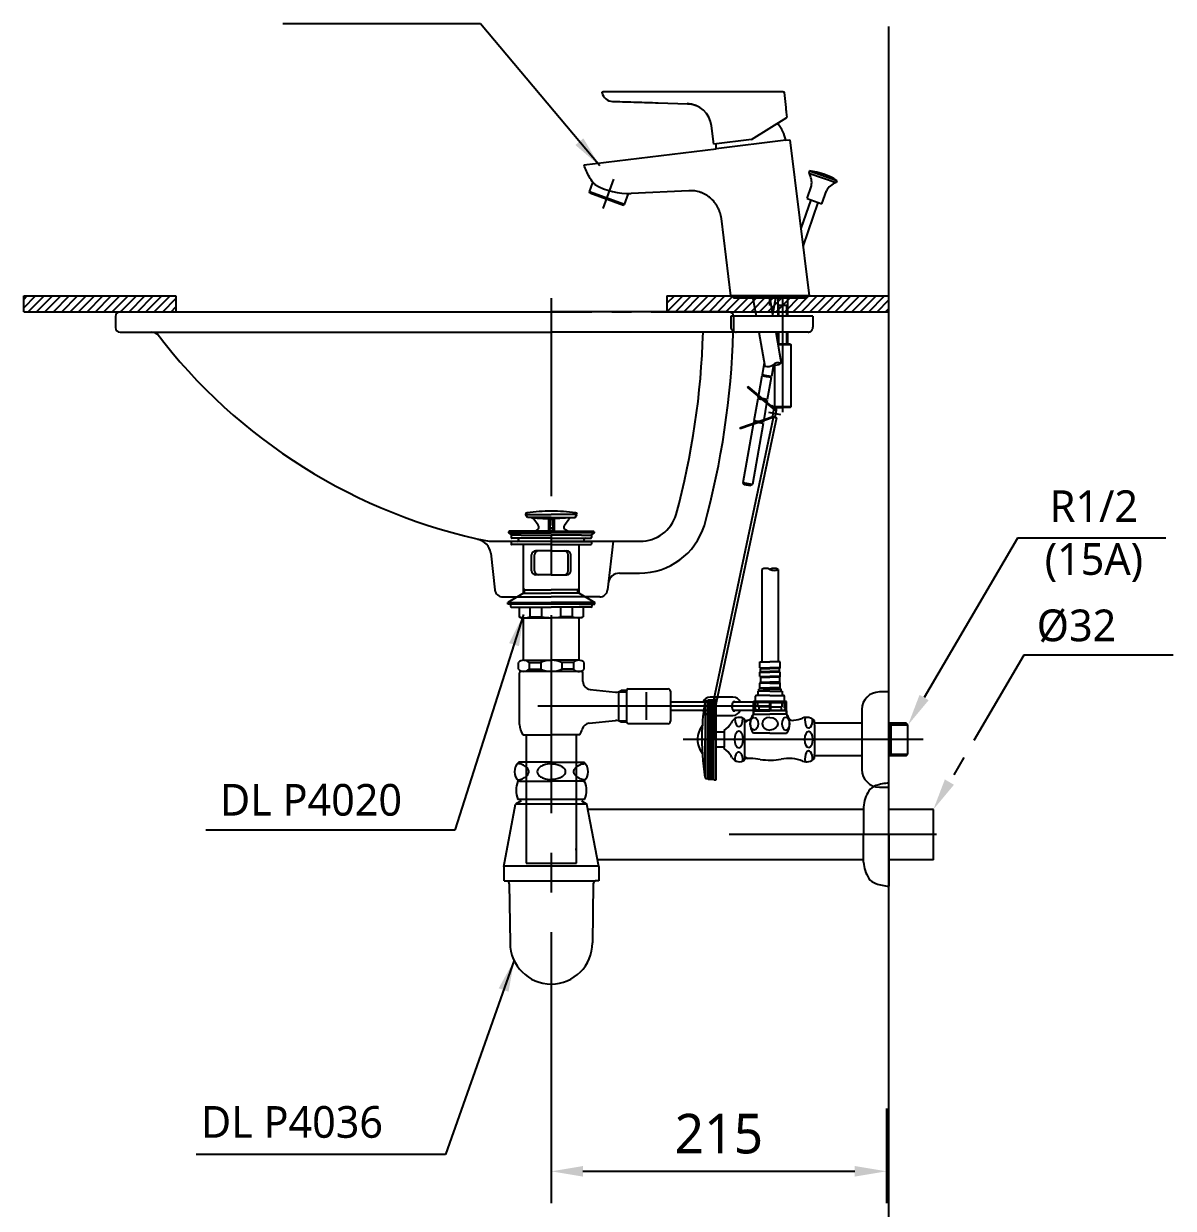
# Model space of a CAD drawing. Extents: x -3408 to 359, y -137 to 2100.
# Drawn here: x -1706 to -981, y 243 to 991 of the extents above; entities that cross this region are included whole.
import ezdxf

# ---------------------------------------------------------------- set-up
doc = ezdxf.new("R2010")
doc.units = 0
doc.header["$LTSCALE"] = 50
doc.header["$MEASUREMENT"] = 0
doc.linetypes.add('CENTER', pattern=[2, 1.25, -0.25, 0.25, -0.25])
doc.layers.get('0').update_dxf_attribs({"linetype": 'CONTINUOUS'})
doc.layers.get('DEFPOINTS').update_dxf_attribs({"linetype": 'CONTINUOUS'})
for name, color, linetype in [('1', 1, 'CENTER'), ('3', 3, 'CONTINUOUS'), ('4', 4, 'CONTINUOUS'), ('5', 5, 'CONTINUOUS'), ('6', 6, 'CONTINUOUS'), ('7', 7, 'CONTINUOUS'), ('CENTER', 2, 'CENTER'), ('DEF_LAYER_ASSEM_MEMBER', 7, 'CONTINUOUS')]:
    doc.layers.add(name, color=color, linetype=linetype)
doc.styles.add('GHS', font='romans', dxfattribs={"bigfont": 'ghs'})
doc.styles.get("Standard").update_dxf_attribs({"font": 'NanumGothic.ttf'})
doc.dimstyles.get("Standard").update_dxf_attribs({"dimtxt": 2.5, "dimasz": 2, "dimexe": 2, "dimexo": 1, "dimgap": 2, "dimtad": 1, "dimdec": 0, "dimlfac": 10, "dimrnd": 1, "dimzin": 0, "dimdsep": 46, "dimtxsty": 'Standard', "dimcen": 0, "dimclrd": 7, "dimclre": 7, "dimclrt": 2, "dimadec": 0, "dimazin": 0, "dimtfac": 1, "dimtdec": 0, "dimtofl": 0, "dimtmove": 0, "dimatfit": 3, "dimfxl": 0, "dimtolj": 1, "dimtzin": 0, "dimarcsym": 0})

# ---------------------------------------------------------------- blocks, each defined once
blk = doc.blocks.new('*D2')
at = {"layer": '3', "color": 3, "lineweight": -2}
for p, q in [((-1373.6, 384.85), (-1373.6, 246.66)), ((-1162.1, 306.23), (-1162.1, 246.66)), ((-1353.6, 266.66), (-1182.1, 266.66))]:
    blk.add_line(p, q, dxfattribs=at)
at = {"layer": '3', "color": 3}
for points in [[(-1353.6, 270), (-1353.6, 263.33), (-1373.6, 266.66)], [(-1182.1, 270), (-1182.1, 263.33), (-1162.1, 266.66)]]:
    blk.add_solid(points, dxfattribs=at)
at = {"layer": 'DEFPOINTS', "color": 0}
for p in [(-1373.6, 384.85), (-1162.1, 306.23), (-1162.1, 266.66)]:
    blk.add_point(p, dxfattribs=at)
at = {"layer": '3', "color": 2, "insert": (-1267.85, 290.27), "char_height": 25, "attachment_point": 5}
blk.add_mtext('\\A1;215', dxfattribs=at)

msp = doc.modelspace()

# ---------------------------------------------------------------- hatches: boundary and pattern name
h = msp.add_hatch()
h.set_pattern_fill('ANSI31', color=256, scale=30, style=0)
h.set_pattern_definition([(45, (-3663.598, 0), (-2.6516504, 2.6516504), [])])
h.paths.add_polyline_path([(-1300.59807, 809.14283), (-1160.59807, 809.14283), (-1160.59807, 819.14283), (-1300.59807, 819.14283)])
h.paths.add_polyline_path([(-1706.47042, 809.14283), (-1610.47042, 809.14283), (-1610.47042, 819.14283), (-1706.47042, 819.14283)])

# ---------------------------------------------------------------- linework, layer by layer
for p, q in [((-1210.58544, 897.9483), (-1211.07379, 896.53002)), ((-1210.58544, 897.9483), (-1193.377, 892.02296)), ((-1211.07379, 896.53002), (-1193.86535, 890.60468)), ((-1193.377, 892.02296), (-1193.86535, 890.60468)), ((-1212.24347, 880.53965), (-1209.47614, 888.57656)), ((-1202.78829, 877.28397), (-1200.02096, 885.32088)), ((-1209.87967, 879.72573), (-1216.1255, 861.58653)), ((-1214.73548, 850.26568), (-1205.15208, 878.09789)), ((-1212.24347, 880.53965), (-1202.78829, 877.28397))]:
    msp.add_line(p, q)
at = {"ltscale": 0.5}
for p, q in [((-1327.40658, 876.74004), (-1349.48936, 884.77751)), ((-1258.66218, 819.14283), (-1258.66218, 817.66431)), ((-1258.66218, 819.14283), (-1212.53395, 819.14283)), ((-1212.53395, 819.14283), (-1212.53395, 817.66431))]:
    msp.add_line(p, q, dxfattribs=at)
at = {"color": 7}
for p, q in [((-1334.49187, 664.22663), (-1338.08089, 633.5616)), ((-1411.82843, 656.74343), (-1409.11524, 633.5616)), ((-1404.14913, 629.14283), (-1373.59807, 629.14283)), ((-1343.047, 629.14283), (-1373.59807, 629.14283))]:
    msp.add_line(p, q, dxfattribs=at)
at = {"color": 4}
for p, q in [((-1352.59807, 501.35461), (-1394.59807, 501.35461)), ((-1403.59807, 458.95153), (-1396.09807, 498.45153)), ((-1392.69807, 500.45153), (-1396.09807, 498.45153)), ((-1351.09807, 498.45153), (-1396.09807, 498.45153)), ((-1354.49807, 500.45153), (-1351.09807, 498.45153)), ((-1343.59807, 458.95153), (-1351.09807, 498.45153)), ((-1403.59807, 459.45153), (-1343.693, 459.45153)), ((-1403.59807, 458.95153), (-1403.59807, 449.95153)), ((-1343.59807, 458.95153), (-1343.59807, 449.95153)), ((-1403.22629, 449.95153), (-1401.22629, 449.95153)), ((-1401.22629, 449.95153), (-1345.59807, 449.95153)), ((-1343.59807, 449.95153), (-1345.59807, 449.95153)), ((-1400.09807, 448.15153), (-1399.59807, 410.85461)), ((-1347.09807, 448.01504), (-1347.59807, 410.85461))]:
    msp.add_line(p, q, dxfattribs=at)
for centre, radius, start, end in [((-1215.29859, 856.30919), 41.905, 58.4578451, 83.5421549), ((-1220.19419, 890.56077), 10.90017, 349.51170082, 33.2045301), ((-1190.35342, 880.28577), 10.90017, 108.7954699, 152.48829918)]:
    msp.add_arc(centre, radius, start, end)
at = {"color": 7}
for centre, radius, start, end in [((-1325.04267, 925.83797), 42.11284, 240.02493621, 272.52930875), ((-1404.14913, 634.14283), 5, 186.67550305, 270), ((-1343.047, 634.14283), 5, 270, 353.32449695)]:
    msp.add_arc(centre, radius, start, end, dxfattribs=at)
at = {"color": 4}
for centre, radius, start, end in [((-1381.99807, 507.10461), 13.85, 155.47045254, 204.52954746), ((-1365.19807, 507.10461), 13.85, 335.47045254, 24.52954746), ((-1402.09807, 448.15153), 2, 0, 64.15806724), ((-1345.09807, 448.01504), 2, 104.47751219, 180), ((-1373.59807, 410.85461), 26, 180, 0)]:
    msp.add_arc(centre, radius, start, end, dxfattribs=at)
at = {"layer": '1', "color": 7, "linetype": 'Continuous'}
for p, q in [((-1289.27609, 947.94933), (-1306.12449, 947.9497)), ((-1279.81086, 947.94912), (-1289.27609, 947.94933)), ((-1268.0093, 947.94887), (-1279.81086, 947.94912)), ((-1227.25313, 947.94796), (-1268.0093, 947.94887)), ((-1226.75686, 947.50889), (-1225.58748, 937.98501)), ((-1306.24415, 940.96258), (-1287.65686, 940.40931)), ((-1225.41331, 935.02191), (-1224.99939, 931.65084)), ((-1247.28048, 917.72807), (-1224.99939, 931.65084)), ((-1231.31385, 927.70523), (-1230.7027, 927.78026)), ((-1271.10158, 914.8032), (-1272.52234, 926.37435)), ((-1247.28048, 917.72807), (-1271.10158, 914.8032)), ((-1225.64317, 917.33941), (-1269.61297, 911.94059)), ((-1212.53395, 817.66431), (-1258.66218, 817.66431))]:
    msp.add_line(p, q, dxfattribs=at)
at = {"layer": '1', "color": 1, "linetype": 'CENTER'}
msp.add_line((-1340.81845, 874.24592), (-1334.0869, 892.74071), dxfattribs=at)
at = {"layer": '1'}
for p, q in [((-1160.59807, 809.14283), (-1160.59807, 819.14283)), ((-1610.47042, 809.14283), (-1300.59807, 809.14283))]:
    msp.add_line(p, q, dxfattribs=at)
at = {"layer": '1', "color": 3, "linetype": 'ByBlock'}
for p, q in [((-1079.53857, 666.13382), (-1138.36871, 565.65225)), ((-985.89124, 666.13382), (-1079.53857, 666.13382)), ((-981.13445, 592.46103), (-1075.4549, 592.46103))]:
    msp.add_line(p, q, dxfattribs=at)
at = {"layer": '1', "color": 3}
msp.add_line((-1075.4549, 592.46103), (-1122.40104, 512.27725), dxfattribs=at)
at = {"layer": '1', "color": 7, "linetype": 'Continuous', "extrusion": (0, 0, -1)}
for centre, radius, start, end in [((1341.07611, 947.45048), 0.5, 347.8973732, 90.0013114), ((1227.25314, 947.44796), 0.5, 90.0013114, 170.53063335), ((1247.45332, 913.21676), 22.19637, 356.7039548, 4.58253148)]:
    msp.add_arc(centre, radius, start, end, dxfattribs=at)
at = {"layer": '1', "color": 7, "linetype": 'Continuous'}
for centre, radius, start, end in [((-1334.72058, 948.81331), 7, 192.1026268, 268.29504281), ((-1288.40308, 924.42444), 16, 6.97724949, 88.29504281), ((-1231.08003, 927.45221), 0.5, 41.00466382, 74.59225154), ((-1247.45332, 913.21676), 22.19637, 10.70413978, 41.00466382)]:
    msp.add_arc(centre, radius, start, end, dxfattribs=at)
for points, knots in [([(-1333.70975, 947.95031), (-1335.65683, 947.95036), (-1337.55463, 947.9504), (-1340.27087, 947.95046), (-1341.07539, 947.95048), (-1341.07609, 947.95048)], [0, 0, 0, 0, 0.500111457, 0.500111457, 1, 1, 1, 1]), ([(-1306.12449, 947.9497), (-1310.45741, 947.9498), (-1314.79034, 947.9499), (-1323.98543, 947.9501), (-1328.84759, 947.95021), (-1333.70975, 947.95031)], [0, 0, 0, 0, 0.47122097, 0.47122097, 1, 1, 1, 1]), ([(-1334.92885, 941.81641), (-1334.92881, 941.8164), (-1334.92848, 941.8164), (-1334.92287, 941.81623), (-1334.8985, 941.8155), (-1334.81569, 941.81304), (-1334.75612, 941.81127), (-1334.60865, 941.80687), (-1334.51787, 941.80417), (-1334.31444, 941.79812), (-1334.19821, 941.79466), (-1333.99719, 941.78868), (-1333.91272, 941.78616), (-1333.82867, 941.78366)], [0, 0, 0, 0, 0.024553187, 0.024553187, 0.223922026, 0.223922026, 0.423896013, 0.423896013, 0.631540452, 0.631540452, 0.850406562, 0.850406562, 1, 1, 1, 1]), ([(-1333.82867, 941.78366), (-1329.16421, 941.64482), (-1324.49978, 941.50598), (-1315.30494, 941.23228), (-1310.77452, 941.09743), (-1306.24415, 940.96258)], [0, 0, 0, 0, 0.507283221, 0.507283221, 1, 1, 1, 1]), ([(-1225.59211, 938.02224), (-1225.5921, 938.02245), (-1225.5921, 938.01621), (-1225.59217, 937.96583), (-1225.59237, 937.87048), (-1225.58954, 937.58041), (-1225.58634, 937.3815), (-1225.57051, 936.90796), (-1225.55745, 936.62629), (-1225.51663, 936.02158), (-1225.48816, 935.69011), (-1225.4521, 935.35755), (-1225.44002, 935.24611), (-1225.42706, 935.13387), (-1225.41331, 935.02191)], [0, 0, 0, 0, 0.072189182, 0.072189182, 0.285146921, 0.285146921, 0.498678753, 0.498678753, 0.71370646, 0.71370646, 0.92884151, 0.92884151, 0.92884151, 1, 1, 1, 1])]:
    msp.add_open_spline(points, degree=3, knots=knots, dxfattribs=at)
msp.add_open_spline([(-1287.65686, 940.40931), (-1285.73655, 940.35215), (-1283.88381, 939.97027), (-1282.09741, 939.27454)], degree=3, dxfattribs=at)
at = {"layer": '1', "color": 3}
for points in [[(-1135.49214, 563.96807), (-1141.24528, 567.33643), (-1148.47378, 548.39283)], [(-1119.52447, 510.59307), (-1125.27761, 513.96143), (-1132.50612, 495.01783)]]:
    msp.add_solid(points, dxfattribs=at)
at = {"layer": '3', "color": 7}
for p, q in [((-1645.59807, 809.14283), (-1373.59807, 809.14283)), ((-1261.59807, 809.14283), (-1373.59807, 809.14283)), ((-1648.59807, 806.14283), (-1648.59807, 799.14283)), ((-1258.59807, 806.14283), (-1258.59807, 796.14283)), ((-1645.59807, 796.14283), (-1373.59807, 796.14283)), ((-1258.59807, 796.14283), (-1373.59807, 796.14283)), ((-1412.70426, 664.22663), (-1317.67174, 664.22663)), ((-1330.61397, 644.14283), (-1318.01034, 644.14283))]:
    msp.add_line(p, q, dxfattribs=at)
at = {"layer": '3'}
for p, q in [((-1388.59807, 679.23724), (-1389.82939, 681.36995)), ((-1389.71285, 681.1681), (-1373.59807, 681.1681)), ((-1357.48328, 681.1681), (-1373.59807, 681.1681)), ((-1358.59807, 679.23724), (-1357.36674, 681.36995)), ((-1373.59807, 679.23724), (-1388.59807, 679.23724)), ((-1386.08279, 679.05295), (-1375.34807, 678.35158)), ((-1381.87273, 674.35795), (-1384.59093, 678.21092)), ((-1373.59807, 679.23724), (-1375.34807, 678.35158)), ((-1375.34807, 678.35158), (-1375.34807, 670.63724)), ((-1374.11574, 678.97525), (-1374.54807, 672.56737)), ((-1373.59807, 679.23724), (-1358.59807, 679.23724)), ((-1373.59807, 679.23724), (-1371.84807, 678.35158)), ((-1373.08039, 678.97525), (-1372.64807, 672.56737)), ((-1361.11334, 679.05295), (-1371.84807, 678.35158)), ((-1371.84807, 678.35158), (-1371.84807, 670.63724)), ((-1365.3234, 674.35795), (-1362.6052, 678.21092)), ((-1400.59807, 670.23724), (-1400.59807, 669.63724)), ((-1400.59807, 669.63724), (-1373.59807, 669.63724)), ((-1400.59807, 669.63724), (-1398.45584, 668.13724)), ((-1390.89807, 670.63724), (-1400.19807, 670.63724)), ((-1398.8999, 667.93724), (-1398.8999, 666.63724)), ((-1392.59807, 668.13724), (-1398.6999, 668.13724)), ((-1373.59807, 666.13724), (-1398.3999, 666.13724)), ((-1392.59807, 668.13724), (-1373.59807, 668.13724)), ((-1373.59807, 670.63724), (-1390.89807, 670.63724)), ((-1383.95449, 670.63724), (-1382.50697, 671.47297)), ((-1374.34497, 670.63724), (-1374.54807, 672.59157)), ((-1374.54807, 672.59157), (-1373.59807, 672.59157)), ((-1372.64807, 672.59157), (-1373.59807, 672.59157)), ((-1373.59807, 670.63724), (-1356.29807, 670.63724)), ((-1346.59807, 669.63724), (-1373.59807, 669.63724)), ((-1354.59806, 668.13724), (-1373.59807, 668.13724)), ((-1373.59807, 666.13724), (-1348.79623, 666.13724)), ((-1372.85116, 670.63724), (-1372.64807, 672.59157)), ((-1363.24164, 670.63724), (-1364.68916, 671.47297)), ((-1356.29807, 670.63724), (-1346.99807, 670.63724)), ((-1354.59806, 668.13724), (-1348.49623, 668.13724)), ((-1346.59807, 669.63724), (-1348.74029, 668.13724)), ((-1348.29623, 667.93724), (-1348.29623, 666.63724)), ((-1346.59807, 670.23724), (-1346.59807, 669.63724)), ((-1398.8999, 663.63724), (-1398.8999, 662.33724)), ((-1373.59807, 662.13724), (-1398.6999, 662.13724)), ((-1373.59807, 664.13724), (-1398.3999, 664.13724)), ((-1391.09807, 631.54283), (-1391.09807, 662.13724)), ((-1373.59807, 658.13724), (-1383.47243, 658.13724)), ((-1373.59807, 664.13724), (-1348.79623, 664.13724)), ((-1373.59807, 662.13724), (-1348.49623, 662.13724)), ((-1373.59807, 658.13724), (-1363.7237, 658.13724)), ((-1356.09807, 631.54283), (-1356.09807, 662.13724)), ((-1348.29623, 663.63724), (-1348.29623, 662.33724)), ((-1385.97243, 645.63724), (-1385.97243, 655.63724)), ((-1384.20467, 645.63724), (-1384.20467, 655.63724)), ((-1362.99146, 645.63724), (-1362.99146, 655.63724)), ((-1361.2237, 645.63724), (-1361.2237, 655.63724)), ((-1373.59807, 643.13724), (-1383.47243, 643.13724)), ((-1373.59807, 643.13724), (-1363.7237, 643.13724)), ((-1391.09807, 631.54283), (-1401.09807, 625.54283)), ((-1390.39807, 633.63724), (-1391.09807, 634.84968)), ((-1391.09807, 633.63724), (-1373.59807, 633.63724)), ((-1391.09807, 631.54283), (-1373.59807, 631.54283)), ((-1390.39807, 631.54283), (-1390.39807, 633.63724)), ((-1356.09807, 633.63724), (-1373.59807, 633.63724)), ((-1356.09807, 631.54283), (-1373.59807, 631.54283)), ((-1356.79807, 633.63724), (-1356.09807, 634.84968)), ((-1356.79807, 631.54283), (-1356.79807, 633.63724)), ((-1356.09807, 631.54283), (-1346.09807, 625.54283)), ((-1401.09807, 625.54283), (-1373.59807, 625.54283)), ((-1401.09807, 624.54283), (-1401.09807, 625.54283)), ((-1391.09807, 624.54283), (-1401.09807, 624.54283)), ((-1399.29019, 624.54283), (-1399.29019, 623.24283)), ((-1398.79019, 622.74283), (-1393.79019, 622.74283)), ((-1393.79019, 622.74283), (-1373.59807, 622.74283)), ((-1393.79019, 622.74283), (-1393.79019, 616.62019)), ((-1356.09807, 624.54283), (-1391.09807, 624.54283)), ((-1387.01541, 616.62019), (-1387.01541, 622.74283)), ((-1379.61475, 616.62019), (-1379.61475, 622.74283)), ((-1346.09807, 625.54283), (-1373.59807, 625.54283)), ((-1353.40594, 622.74283), (-1373.59807, 622.74283)), ((-1367.58138, 616.62019), (-1367.58138, 622.74283)), ((-1360.18072, 616.62019), (-1360.18072, 622.74283)), ((-1356.09807, 624.54283), (-1346.09807, 624.54283)), ((-1353.40594, 622.74283), (-1353.40594, 616.62019)), ((-1348.40594, 622.74283), (-1353.40594, 622.74283)), ((-1347.90594, 624.54283), (-1347.90594, 623.24283)), ((-1346.09807, 624.54283), (-1346.09807, 625.54283)), ((-1392.79019, 616.04283), (-1393.79019, 616.62019)), ((-1392.79019, 616.04283), (-1391.39019, 616.04283)), ((-1391.39019, 616.04283), (-1373.59807, 616.04283)), ((-1391.09807, 589.1316), (-1391.09807, 616.04283)), ((-1387.01541, 616.62019), (-1379.61475, 616.62019)), ((-1355.80594, 616.04283), (-1373.59807, 616.04283)), ((-1360.18072, 616.62019), (-1367.58138, 616.62019)), ((-1356.09807, 589.1316), (-1356.09807, 616.04283)), ((-1354.40594, 616.04283), (-1355.80594, 616.04283)), ((-1354.40594, 616.04283), (-1353.40594, 616.62019)), ((-1394.34176, 583.58062), (-1394.34176, 587.69387)), ((-1390.95437, 589.13724), (-1373.84176, 589.13724)), ((-1387.56698, 587.69387), (-1380.16632, 587.69387)), ((-1387.56698, 587.69387), (-1387.56698, 583.58062)), ((-1387.56698, 583.58062), (-1380.16632, 583.58062)), ((-1380.16632, 587.69387), (-1380.16632, 583.58062)), ((-1356.24176, 589.13724), (-1373.35437, 589.13724)), ((-1367.02981, 587.69387), (-1367.02981, 583.58062)), ((-1359.62915, 587.69387), (-1367.02981, 587.69387)), ((-1359.62915, 583.58062), (-1367.02981, 583.58062)), ((-1359.62915, 587.69387), (-1359.62915, 583.58062)), ((-1352.85437, 583.58062), (-1352.85437, 587.69387)), ((-1393.59807, 548.5349), (-1393.59807, 581.13724)), ((-1373.59807, 582.13724), (-1392.59807, 582.13724)), ((-1356.24176, 582.13724), (-1373.59807, 582.13724)), ((-1356.79807, 582.13724), (-1356.24176, 582.13724)), ((-1356.24176, 582.13724), (-1355.84176, 582.13724)), ((-1354.59807, 582.13724), (-1356.09807, 582.13724)), ((-1353.59807, 575.773), (-1353.59807, 581.13724)), ((-1349.13073, 570.80146), (-1333.0965, 569.0835)), ((-1331.06783, 569.33724), (-1325.96227, 569.33724)), ((-1330.92875, 550.88724), (-1330.92875, 569.38724)), ((-1325.93686, 570.13724), (-1329.59807, 570.13724)), ((-1329.59807, 570.13724), (-1329.59807, 569.33724)), ((-1325.96227, 569.33724), (-1325.96227, 570.33724)), ((-1325.96227, 549.93724), (-1325.96227, 569.33724)), ((-1325.16227, 571.13724), (-1299.96227, 571.13724)), ((-1313.59807, 551.59933), (-1313.59807, 569.03724)), ((-1298.46227, 569.63724), (-1298.46227, 563.86605)), ((-1279.22894, 562.63071), (-1298.66927, 562.6344)), ((-1298.46227, 563.86605), (-1298.46227, 550.63724)), ((-1273.27925, 562.62957), (-1279.22894, 562.63071)), ((-1262.25682, 565.87748), (-1273.31572, 565.87958)), ((-1258.97043, 565.87685), (-1262.25682, 565.87748)), ((-1235.6437, 562.62241), (-1259.00814, 562.62686)), ((-1235.64465, 557.62241), (-1235.6437, 562.62241)), ((-1235.14379, 562.12232), (-1235.6437, 562.62241)), ((-1235.14455, 558.12232), (-1235.14379, 562.12232)), ((-1313.59807, 560.13724), (-1382.09806, 560.15027)), ((-1235.14417, 560.12232), (-1313.59807, 560.13724)), ((-1297.87043, 557.63425), (-1273.2802, 557.62957)), ((-1273.31791, 554.37958), (-1261.99526, 554.37743)), ((-1261.99526, 554.37743), (-1258.97262, 554.37685)), ((-1259.00909, 557.62686), (-1235.64465, 557.62241)), ((-1235.64465, 557.62241), (-1235.14455, 558.12232)), ((-1349.72918, 549.40891), (-1333.0965, 551.19098)), ((-1330.92875, 550.88724), (-1325.96227, 550.88724)), ((-1329.59807, 550.13724), (-1329.59807, 550.93724)), ((-1325.93686, 550.13724), (-1329.59807, 550.13724)), ((-1299.96227, 549.13724), (-1325.16227, 549.13724)), ((-1391.59806, 542.13724), (-1373.59807, 542.13724)), ((-1389.47307, 542.13724), (-1389.47307, 461.13724)), ((-1355.59807, 542.13724), (-1373.59807, 542.13724)), ((-1357.72307, 461.13724), (-1357.72307, 542.13724)), ((-1357.72307, 469.84902), (-1358.42307, 469.84902)), ((-1389.47307, 461.13724), (-1357.72307, 461.13724))]:
    msp.add_line(p, q, dxfattribs=at)
for points in [[(-1274.65257, 562.62983, -0.044238089), (-1274.40039, 562.90918, -0.189273345), (-1273.96583, 563.0797, -0.189273345), (-1273.53133, 562.90902, -0.101058622), (-1273.03524, 562.21549, -0.059301535), (-1272.7597, 561.32801, -0.045721536), (-1272.6501, 560.12945, -0.045721536)], [(-1257.63482, 562.6266, 0.044238089), (-1257.88689, 562.90604, 0.189273345), (-1258.32139, 563.07673, 0.189273345), (-1258.75596, 562.90621, 0.101058622), (-1259.25231, 562.21287, 0.059301535), (-1259.52818, 561.3255, 0.045721536), (-1259.63824, 560.12698, 0.045721536)], [(-1272.6501, 560.12945, -0.045721536), (-1272.76016, 558.93094, -0.059301535), (-1273.03603, 558.04356, -0.101058622), (-1273.53238, 557.35022, -0.189273345), (-1273.96695, 557.1797, -0.189273345), (-1274.40145, 557.35039, -0.044238089), (-1274.65352, 557.62983, -0.059301535)], [(-1259.63824, 560.12698, 0.045721536), (-1259.52864, 558.92842, 0.059301535), (-1259.2531, 558.04094, 0.101058622), (-1258.75701, 557.34741, 0.189273345), (-1258.32251, 557.17673, 0.189273345), (-1257.88795, 557.34725, 0.044238089), (-1257.63577, 557.6266, 0.059301535)]]:
    msp.add_lwpolyline(points, format="xyb", dxfattribs=at)
at = {"layer": '3', "color": 7}
for centre, radius, start, end in [((-1645.59807, 806.14283), 3, 90, 180), ((-1261.59807, 806.14283), 3, 360, 90), ((-1645.59807, 799.14283), 3, 180, 270), ((-1625.55372, 791.14283), 5, 35.95947679, 90), ((-1343.56227, 1008.00957), 350.66697, 217.17001564, 258.62831912), ((-1777.47329, 810.92309), 499.87193, 344.94772196, 358.30562643), ((-1774.82997, 810.80026), 516.22873, 344.66242328, 358.3729661), ((-1317.67174, 688.22663), 24, 270, 342.74145272), ((-1318.01034, 687.14283), 43, 270, 342.55922027), ((-1421.76063, 655.58097), 10, 6.67550305, 79.93082387), ((-1330.61397, 637.14283), 7, 90, 173.32449695)]:
    msp.add_arc(centre, radius, start, end, dxfattribs=at)
at = {"layer": '3'}
for centre, radius, start, end in [((-1388.74807, 681.1681), 1.1, 97.32041367, 169.42619898), ((-1373.59807, 563.23724), 120, 90, 97.32041367), ((-1373.59807, 563.23724), 120, 82.67958633, 90), ((-1358.44807, 681.1681), 1.1, 10.57380102, 82.67958633), ((-1386.22518, 677.05799), 2, 35.20232507, 86.26180949), ((-1383.50697, 673.20502), 2, 300, 35.20232507), ((-1363.68916, 673.20502), 2, 144.79767493, 240), ((-1360.97096, 677.05799), 2, 93.73819051, 144.79767493), ((-1400.19807, 670.23724), 0.4, 90, 180), ((-1398.6999, 667.93724), 0.2, 90, 180), ((-1398.3999, 666.63724), 0.5, 180, 270), ((-1395.09807, 665.13724), 1, 270, 90), ((-1352.09807, 665.13724), 1, 90, 270), ((-1348.79623, 666.63724), 0.5, 270, 0), ((-1348.49623, 667.93724), 0.2, 0, 90), ((-1346.99807, 670.23724), 0.4, 0, 90), ((-1398.3999, 663.63724), 0.5, 90, 180), ((-1398.6999, 662.33724), 0.2, 180, 270), ((-1383.47243, 655.63724), 2.5, 90, 180), ((-1381.70467, 655.63724), 2.5, 90, 180), ((-1365.49146, 655.63724), 2.5, 0, 90), ((-1363.7237, 655.63724), 2.5, 0, 90), ((-1348.79623, 663.63724), 0.5, 0, 90), ((-1348.49623, 662.33724), 0.2, 270, 0), ((-1383.47243, 645.63724), 2.5, 180, 270), ((-1381.70467, 645.63724), 2.5, 180, 270), ((-1365.49146, 645.63724), 2.5, 270, 0), ((-1363.7237, 645.63724), 2.5, 270, 0), ((-1398.79019, 623.24283), 0.5, 180, 270), ((-1348.40594, 623.24283), 0.5, 270, 0), ((-1390.4028, 626.22204), 10.18185, 250.56792502, 289.43207498), ((-1373.79021, 645.49517), 29.45658, 258.59556617, 270.3737354), ((-1373.40592, 645.49517), 29.45658, 269.6262646, 281.40443383), ((-1356.79333, 626.22204), 10.18185, 250.56792502, 289.43207498), ((-1390.95437, 584.42944), 4.70435, 43.94093732, 136.05906268), ((-1390.95437, 586.84504), 4.70435, 223.94093732, 316.05906268), ((-1374.06396, 575.53276), 13.60629, 89.06429532, 116.64718661), ((-1374.06396, 595.74172), 13.60629, 243.35281339, 270.93570468), ((-1373.13217, 575.53276), 13.60629, 63.35281339, 90.93570468), ((-1373.13217, 595.74172), 13.60629, 269.06429532, 296.64718661), ((-1356.24176, 584.42944), 4.70435, 43.94093732, 136.05906268), ((-1356.24176, 586.84504), 4.70435, 223.94093732, 316.05906268), ((-1392.59807, 581.13724), 1, 90, 180), ((-1354.59807, 581.13724), 1, 0, 90), ((-1348.59807, 575.773), 5, 180, 263.88449643), ((-1332.68961, 574.06692), 5, 265.33216468, 308.19271972), ((-1325.16227, 570.33724), 0.8, 90, 180), ((-1299.96227, 569.63724), 1.5, 0, 90), ((-1273.31667, 560.87958), 5, 89.98910112, 159.501786), ((-1258.97138, 560.87685), 5, 20.47641623, 89.98910112), ((-1273.31696, 559.37958), 5, 200.47641623, 269.98910112), ((-1258.97167, 559.37685), 5, 269.98910112, 339.501786), ((-1380.60966, 549.08383), 13, 182.42004342, 212.30000816), ((-1366.58647, 549.08383), 13, 327.69999184, 345.040466), ((-1349.19652, 544.43736), 5, 96.11547581, 165.04046432), ((-1332.68961, 546.20757), 5, 51.80728028, 94.66783532), ((-1325.16227, 549.93724), 0.8, 180, 270), ((-1299.96227, 550.63724), 1.5, 270, 0)]:
    msp.add_arc(centre, radius, start, end, dxfattribs=at)
at = {"layer": '4'}
for p, q in [((-1389.84807, 524.85461), (-1394.13957, 524.85461)), ((-1389.84807, 524.85461), (-1394.13957, 524.85461)), ((-1373.59807, 524.85461), (-1389.84807, 524.85461)), ((-1373.59807, 524.85461), (-1389.84807, 524.85461)), ((-1373.59807, 524.85461), (-1357.34807, 524.85461)), ((-1373.59807, 524.85461), (-1357.34807, 524.85461)), ((-1357.34807, 524.85461), (-1353.05656, 524.85461)), ((-1357.34807, 524.85461), (-1353.05656, 524.85461)), ((-1393.74807, 512.85461), (-1394.13957, 512.85461)), ((-1393.74807, 512.85461), (-1373.59807, 512.85461)), ((-1393.74807, 512.85461), (-1373.59807, 512.85461)), ((-1353.44807, 512.85461), (-1373.59807, 512.85461)), ((-1353.44807, 512.85461), (-1373.59807, 512.85461)), ((-1353.44807, 512.85461), (-1353.05656, 512.85461)), ((-1160.59807, 479.14283), (-1160.59807, 511.64283)), ((-1176.57804, 495.01783), (-1350.4461, 495.01783)), ((-1176.57804, 496.53757), (-1176.57804, 479.14283)), ((-1132.50612, 495.01783), (-1160.59807, 495.01783)), ((-1132.50612, 463.26783), (-1132.50612, 495.01783)), ((-1130.50612, 479.14283), (-1261.36904, 479.14283)), ((-1176.57804, 461.7481), (-1176.57804, 479.14283)), ((-1160.59807, 479.14283), (-1160.59807, 446.64283)), ((-1176.57804, 463.26783), (-1344.41762, 463.26783)), ((-1132.50612, 463.26783), (-1160.59807, 463.26783))]:
    msp.add_line(p, q, dxfattribs=at)
for points in [[(-1387.79289, 518.85461, 0.15521739), (-1388.38339, 520.71093, 0.106747244), (-1390.44509, 522.60161, 0.07304301), (-1393.21496, 523.71963, 0.028511088), (-1394.94371, 524.03564, 0.05952259)], [(-1373.59807, 523.85461, 0.057537424), (-1377.15561, 523.44386, 0.071219107), (-1379.85556, 522.39014, 0.106373365), (-1381.87836, 520.59354, 0.159482965)], [(-1373.59807, 523.85461, 0.057537424), (-1377.15561, 523.44386, 0.071219107), (-1379.85556, 522.39014, 0.106373365), (-1381.87836, 520.59354, 0.159482965)], [(-1373.59807, 523.85461, -0.057537424), (-1370.04052, 523.44386, -0.071219107), (-1367.34057, 522.39014, -0.106373365), (-1365.31777, 520.59354, -0.159482965)], [(-1373.59807, 523.85461, -0.057537424), (-1370.04052, 523.44386, -0.071219107), (-1367.34057, 522.39014, -0.106373365), (-1365.31777, 520.59354, -0.159482965)], [(-1359.40324, 518.85461, -0.15521739), (-1358.81274, 520.71093, -0.106747244), (-1356.75104, 522.60161, -0.07304301), (-1353.98117, 523.71963, -0.028511088), (-1352.25242, 524.03564, -0.05952259)], [(-1394.94371, 513.67358, 0.028511088), (-1393.21496, 513.98959, 0.07304301), (-1390.44509, 515.10761, 0.106747244), (-1388.38339, 516.99828, 0.15521739), (-1387.79289, 518.85461, 0.15521739)], [(-1381.87836, 520.59354, 0.327290453), (-1381.87836, 517.11567, 0.106373385), (-1379.85556, 515.31907, 0.071219107), (-1377.15561, 514.26535, 0.057537424), (-1373.59807, 513.85461, 0.057537424)], [(-1365.31777, 520.59354, -0.327290453), (-1365.31777, 517.11567, -0.106373385), (-1367.34057, 515.31907, -0.071219107), (-1370.04052, 514.26535, -0.057537424), (-1373.59807, 513.85461, -0.057537424)], [(-1352.25242, 513.67358, -0.028511088), (-1353.98117, 513.98959, -0.07304301), (-1356.75104, 515.10761, -0.106747244), (-1358.81274, 516.99828, -0.15521739), (-1359.40324, 518.85461, -0.15521739)]]:
    msp.add_lwpolyline(points, format="xyb", dxfattribs=at)
for centre, radius, start, end in [((-1388.84807, 518.85461), 8, 131.40962211, 228.59037789), ((-1358.34807, 518.85461), 8, 311.40962211, 48.59037789), ((-1165.25359, 500.721), 10, 111.1926769, 142.80345081), ((-1159.09807, 481.68036), 30, 92.86598398, 109.00713612), ((-1156.59807, 495.64283), 20, 146.20771163, 177.43591199), ((-1156.59807, 462.64283), 20, 182.56408801, 213.79228837), ((-1165.25359, 457.56467), 10, 217.19654919, 248.8073231), ((-1159.09807, 476.60531), 30, 250.99286388, 267.13401602)]:
    msp.add_arc(centre, radius, start, end, dxfattribs=at)
at = {"layer": '5'}
for p, q in [((-1160.59807, 819.14283), (-1160.59807, 989.14283)), ((-1706.47042, 819.14283), (-1610.47042, 819.14283)), ((-1706.47042, 809.14283), (-1706.47042, 819.14283)), ((-1610.47042, 819.14283), (-1610.47042, 809.14283)), ((-1300.59807, 819.14283), (-1160.59807, 819.14283)), ((-1300.59807, 819.14283), (-1300.59807, 809.14283)), ((-1706.47042, 809.14283), (-1610.47042, 809.14283)), ((-1300.59807, 809.14283), (-1160.59807, 809.14283)), ((-1160.59807, 59.14283), (-1160.59807, 809.14283))]:
    msp.add_line(p, q, dxfattribs=at)
at = {"layer": '5', "color": 7, "linetype": 'Continuous'}
for p, q in [((-1225.64733, 917.36175), (-1223.01355, 917.68513)), ((-1223.01355, 917.68513), (-1210.91407, 819.14283)), ((-1352.89893, 901.73721), (-1269.61489, 911.9632)), ((-1286.81001, 885.481), (-1323.18384, 883.75939)), ((-1260.28206, 819.14283), (-1266.2738, 867.94169)), ((-1210.91407, 819.14283), (-1260.28206, 819.14283))]:
    msp.add_line(p, q, dxfattribs=at)
msp.add_open_spline([(-1346.08311, 889.35796), (-1346.45795, 889.74127), (-1347.7646, 891.18923), (-1349.57428, 894.0663), (-1351.44076, 897.83949), (-1352.45621, 900.43652), (-1352.89893, 901.73721)], degree=3, knots=[0, 0, 0, 0, 0.1116967569, 0.4077033777, 0.7038204178, 0.9897038018, 0.9897038018, 0.9897038018, 0.9897038018], dxfattribs=at)
msp.add_open_spline([(-1266.2738, 867.94169), (-1266.34921, 868.55588), (-1266.55556, 869.77747), (-1267.03129, 871.57392), (-1267.67047, 873.31894), (-1268.46816, 874.99743), (-1269.41765, 876.59498), (-1270.51073, 878.09791), (-1271.73805, 879.49338), (-1273.08928, 880.76927), (-1274.55317, 881.91417), (-1276.11757, 882.91742), (-1277.76938, 883.76918), (-1279.49445, 884.46071), (-1281.27758, 884.98472), (-1283.10266, 885.33581), (-1284.95292, 885.51095), (-1286.1919, 885.51026), (-1286.81001, 885.481)], degree=3, dxfattribs=at)
at = {"layer": '6'}
for p, q in [((-1160.59807, 569.14283), (-1166.59807, 569.14283)), ((-1160.59807, 509.14283), (-1160.59807, 569.14283)), ((-1276.51325, 563.14283), (-1276.51325, 539.14283)), ((-1275.92182, 563.64283), (-1275.09807, 563.64283)), ((-1275.09807, 563.64283), (-1274.59807, 564.14283)), ((-1275.09807, 563.64283), (-1275.09807, 539.14283)), ((-1274.59807, 564.14283), (-1274.59807, 539.14283)), ((-1274.59807, 564.14283), (-1271.39807, 564.14283)), ((-1274.59807, 563.73135), (-1271.09807, 563.73135)), ((-1274.59807, 562.73135), (-1271.09807, 562.73135)), ((-1274.59807, 561.73135), (-1271.09807, 561.73135)), ((-1274.59807, 560.73135), (-1271.09807, 560.73135)), ((-1271.09807, 564.44283), (-1271.09807, 564.64283)), ((-1271.09807, 564.64283), (-1269.59807, 564.64283)), ((-1271.09807, 564.44283), (-1271.09807, 539.14283)), ((-1269.59807, 563.64283), (-1269.59807, 564.64283)), ((-1269.59807, 539.14283), (-1269.59807, 563.64283)), ((-1225.09807, 563.14283), (-1246.09807, 563.14283)), ((-1246.09807, 555.64283), (-1246.09807, 563.14283)), ((-1244.84807, 559.14283), (-1244.84807, 563.14283)), ((-1226.34807, 559.14283), (-1226.34807, 563.14283)), ((-1225.09807, 555.2312), (-1225.09807, 563.14283)), ((-1274.59807, 559.73135), (-1271.09807, 559.73135)), ((-1274.59807, 558.73135), (-1271.09807, 558.73135)), ((-1274.59807, 557.73135), (-1271.09807, 557.73135)), ((-1274.59807, 556.73135), (-1271.09807, 556.73135)), ((-1274.59807, 555.73135), (-1271.09807, 555.73135)), ((-1274.59807, 554.73135), (-1271.09807, 554.73135)), ((-1274.59807, 553.73135), (-1271.09807, 553.73135)), ((-1244.84807, 559.14283), (-1246.09807, 556.97777)), ((-1244.84807, 559.14283), (-1246.09807, 559.14283)), ((-1226.34807, 559.14283), (-1225.09807, 556.97777)), ((-1225.09807, 559.14283), (-1226.34807, 559.14283)), ((-1177.59807, 558.14283), (-1177.59807, 520.14283)), ((-1274.59807, 552.73135), (-1271.09807, 552.73135)), ((-1274.59807, 551.73135), (-1271.09807, 551.73135)), ((-1274.59807, 550.73135), (-1271.09807, 550.73135)), ((-1274.59807, 549.73135), (-1271.09807, 549.73135)), ((-1274.59807, 548.73135), (-1271.09807, 548.73135)), ((-1274.59807, 547.73135), (-1271.09807, 547.73135)), ((-1274.59807, 546.73135), (-1271.09807, 546.73135)), ((-1274.59807, 545.73135), (-1271.09807, 545.73135)), ((-1259.62488, 550.46435), (-1260.17724, 549.50762)), ((-1251.51146, 551.14283), (-1251.51146, 551.86355)), ((-1251.51146, 527.14283), (-1251.51146, 551.14283)), ((-1250.59807, 551.14283), (-1251.51146, 551.14283)), ((-1250.59807, 550.39283), (-1251.51146, 550.39283)), ((-1250.59807, 550.39283), (-1249.29903, 551.33441)), ((-1250.59807, 550.39283), (-1250.59807, 551.14283)), ((-1177.59807, 549.39283), (-1207.59807, 549.39283)), ((-1207.59807, 548.39283), (-1207.59807, 529.89283)), ((-1207.59694, 548.39396), (-1207.59694, 551.14173)), ((-1149.59807, 549.39283), (-1160.59807, 549.39283)), ((-1160.59807, 548.77588), (-1160.59807, 529.51044)), ((-1159.09807, 548.39283), (-1160.09807, 549.39283)), ((-1159.09807, 528.89283), (-1159.09807, 549.39283)), ((-1159.09807, 548.39283), (-1148.59807, 548.39283)), ((-1148.59807, 548.39283), (-1149.59807, 549.39283)), ((-1148.72235, 529.89283), (-1148.72235, 548.39283)), ((-1138.93824, 539.14283), (-1290.48015, 539.14283)), ((-1276.51325, 515.14283), (-1276.51325, 539.14283)), ((-1275.09807, 514.64283), (-1275.09807, 539.14283)), ((-1274.59807, 544.73135), (-1271.09807, 544.73135)), ((-1274.59807, 543.73135), (-1271.09807, 543.73135)), ((-1274.59807, 542.73135), (-1271.09807, 542.73135)), ((-1274.59807, 541.73135), (-1271.09807, 541.73135)), ((-1274.59807, 540.73135), (-1271.09807, 540.73135)), ((-1274.59807, 539.73135), (-1271.09807, 539.73135)), ((-1274.59807, 514.14283), (-1274.59807, 539.14283)), ((-1274.59807, 538.55432), (-1271.09807, 538.55432)), ((-1271.09807, 513.84283), (-1271.09807, 539.14283)), ((-1264.51146, 543.89283), (-1269.59807, 543.89283)), ((-1269.59807, 513.64283), (-1269.59807, 539.14283)), ((-1264.51146, 544.87518), (-1264.51146, 543.89283)), ((-1264.51146, 543.89283), (-1264.51146, 534.39283)), ((-1274.59807, 537.55432), (-1271.09807, 537.55432)), ((-1274.59807, 536.55432), (-1271.09807, 536.55432)), ((-1274.59807, 535.55432), (-1271.09807, 535.55432)), ((-1274.59807, 534.55432), (-1271.09807, 534.55432)), ((-1274.59807, 533.55432), (-1271.09807, 533.55432)), ((-1274.59807, 532.55432), (-1271.09807, 532.55432)), ((-1274.59807, 531.55432), (-1271.09807, 531.55432)), ((-1264.51146, 534.39283), (-1269.59807, 534.39283)), ((-1264.51146, 533.41049), (-1264.51146, 534.39283)), ((-1274.59807, 530.55432), (-1271.09807, 530.55432)), ((-1274.59807, 529.55432), (-1271.09807, 529.55432)), ((-1274.59807, 528.55432), (-1271.09807, 528.55432)), ((-1274.59807, 527.55432), (-1271.09807, 527.55432)), ((-1274.59807, 526.55432), (-1271.09807, 526.55432)), ((-1274.59807, 525.55432), (-1271.09807, 525.55432)), ((-1274.59807, 524.55432), (-1271.09807, 524.55432)), ((-1274.59807, 523.55432), (-1271.09807, 523.55432)), ((-1259.62488, 527.82132), (-1260.17724, 528.77805)), ((-1250.59807, 527.89283), (-1251.51146, 527.89283)), ((-1247.88627, 527.14283), (-1251.51146, 527.14283)), ((-1251.51146, 526.42212), (-1251.51146, 527.14283)), ((-1250.59807, 527.89283), (-1249.29903, 527.14283)), ((-1250.59807, 527.14283), (-1250.59807, 527.89283)), ((-1207.59807, 527.14283), (-1207.59807, 529.89283)), ((-1207.59807, 528.89283), (-1207.59807, 528.7111)), ((-1177.59807, 528.89283), (-1207.59807, 528.89283)), ((-1207.59807, 527.14283), (-1207.59807, 528.7111)), ((-1149.59807, 528.89283), (-1160.59807, 528.89283)), ((-1160.09807, 528.89283), (-1159.09807, 529.89283)), ((-1159.09807, 529.89283), (-1148.59807, 529.89283)), ((-1149.59807, 528.89283), (-1148.59807, 529.89283)), ((-1274.59807, 522.55432), (-1271.09807, 522.55432)), ((-1274.59807, 521.55432), (-1271.09807, 521.55432)), ((-1274.59807, 520.55432), (-1271.09807, 520.55432)), ((-1274.59807, 519.55432), (-1271.09807, 519.55432)), ((-1274.59807, 518.55432), (-1271.09807, 518.55432)), ((-1274.59807, 517.55432), (-1271.09807, 517.55432)), ((-1274.59807, 516.55432), (-1271.09807, 516.55432)), ((-1275.92182, 514.64283), (-1275.09807, 514.64283)), ((-1275.09807, 514.64283), (-1274.59807, 514.14283)), ((-1274.59807, 515.55432), (-1271.09807, 515.55432)), ((-1274.59807, 514.55432), (-1271.09807, 514.55432)), ((-1274.59807, 514.14283), (-1271.39807, 514.14283)), ((-1271.09807, 513.64283), (-1271.09807, 513.84283)), ((-1271.09807, 513.64283), (-1269.59807, 513.64283)), ((-1166.59807, 509.14283), (-1160.59807, 509.14283))]:
    msp.add_line(p, q, dxfattribs=at)
for centre, radius, start, end in [((-1166.59807, 558.14283), 11, 90, 180), ((-1133.59807, 539.14283), 145, 170.50659, 178.05685792), ((-1275.92182, 562.94283), 0.7, 90, 170.50659), ((-1271.39807, 564.44283), 0.3, 270, 0), ((-1250.59807, 555.64283), 4.5, 270, 0), ((-1221.09807, 555.2312), 4, 180, 277.71167846), ((-1267.34383, 539.0975), 14, 141.78592674, 179.75272851), ((-1272.3016, 556.50762), 14, 303.80982041, 330), ((-1254.9856, 547.78586), 5.35697, 49.56943438, 150), ((-1223.8929, 575.87054), 24.82771, 277.71167846, 290.96613747), ((-1212.50443, 546.15008), 7, 45.48706364, 110.96613747), ((-1267.34383, 539.21834), 14, 180.24727149, 218.21407326), ((-1133.59807, 539.14283), 145, 178.05685792, 189.49341), ((-1272.3016, 521.77805), 14, 30, 56.19017959), ((-1254.9856, 530.49981), 5.35697, 210, 310.43056562), ((-1247.88627, 489.14283), 38, 80.69517649, 90.00000262), ((-1235.59807, 564.14283), 38, 260.69517447, 280.73727399), ((-1223.8929, 502.41513), 24.82771, 69.03386253, 100.73727502), ((-1212.50443, 532.13559), 7, 249.03386253, 314.5), ((-1166.59807, 520.14283), 11, 180, 270), ((-1275.92182, 515.34283), 0.7, 189.49341, 270), ((-1271.39807, 513.84283), 0.3, 0, 90)]:
    msp.add_arc(centre, radius, start, end, dxfattribs=at)
for centre, major_axis, ratio, start_param, end_param in [((-1255.27672, 552.73512), (0, -5.39901), 0.478204164, 4.790779575, 7.834250848), ((-1211.15913, 551.64774), (0, -5.21778), 0.460090084, 4.433610919, 7.934687634), ((-1255.27672, 525.8224), (0, -5.39901), 0.478204164, 1.540107538, 4.68362008), ((-1211.15913, 526.72855), (0, -5.21778), 0.460090084, 1.472185923, 5.009627066)]:
    msp.add_ellipse(centre, major_axis=major_axis, ratio=ratio, start_param=start_param, end_param=end_param, dxfattribs=at)
for centre, major_axis, ratio in [((-1255.27672, 539.14283), (0, -5.39901), 0.478204164), ((-1211.15913, 539.14283), (0, -5.21778), 0.460090084)]:
    msp.add_ellipse(centre, major_axis=major_axis, ratio=ratio, dxfattribs=at)
at = {"layer": '7'}
for p, q in [((-1246.60286, 818.64283), (-1244.42181, 806.27346)), ((-1235.94088, 818.64283), (-1233.75983, 806.27346)), ((-1235.69416, 813.01189), (-1235.69416, 818.64283)), ((-1231.93913, 818.64283), (-1233.94, 807.29529)), ((-1230.42794, 806.27346), (-1230.42794, 818.64283)), ((-1230.42794, 806.27346), (-1230.42794, 818.64283)), ((-1227.42794, 745.64006), (-1227.42794, 819.80057)), ((-1224.42794, 806.27346), (-1224.42794, 818.64283)), ((-1224.42794, 806.27346), (-1224.42794, 818.64283)), ((-1229.92794, 813.20538), (-1230.42794, 814.07141)), ((-1230.42794, 813.20538), (-1224.42794, 813.20538)), ((-1229.92794, 806.27346), (-1229.92794, 813.20538)), ((-1224.92794, 813.20538), (-1224.42794, 814.07141)), ((-1224.92794, 806.27346), (-1224.92794, 813.20538)), ((-1260.31791, 806.27346), (-1260.31791, 799.27346)), ((-1208.53796, 806.27346), (-1260.31791, 806.27346)), ((-1208.53796, 806.27346), (-1208.53796, 799.27346)), ((-1211.53796, 796.27346), (-1256.85125, 796.27346)), ((-1242.65854, 796.27346), (-1238.8692, 774.78307)), ((-1231.99656, 796.27346), (-1228.52872, 776.60638)), ((-1230.42794, 788.72674), (-1230.42794, 796.27346)), ((-1229.92794, 788.72674), (-1229.92794, 796.27346)), ((-1224.92794, 788.72674), (-1224.92794, 796.27346)), ((-1224.42794, 788.72674), (-1224.42794, 796.27346)), ((-1230.89372, 790.01898), (-1228.93051, 778.88505)), ((-1222.92794, 788.72674), (-1230.66587, 788.72674)), ((-1222.23178, 788.32482), (-1230.595, 788.32482)), ((-1222.92794, 788.72674), (-1222.23178, 788.32482)), ((-1222.23178, 749.12867), (-1222.23178, 788.32482)), ((-1239.27099, 777.06174), (-1240.64317, 769.27973)), ((-1233.4329, 775.61863), (-1234.73433, 768.23784)), ((-1232.62409, 749.12867), (-1232.62409, 775.4695)), ((-1240.76473, 768.59036), (-1242.89626, 756.50185)), ((-1237.8103, 768.06942), (-1240.76473, 768.59036)), ((-1237.68875, 768.75878), (-1240.64317, 769.27973)), ((-1240.27232, 768.50354), (-1240.15077, 769.1929)), ((-1234.85588, 767.54847), (-1237.8103, 768.06942)), ((-1234.73433, 768.23784), (-1237.68875, 768.75878)), ((-1234.85588, 767.54847), (-1237.28696, 753.76117)), ((-1235.34828, 767.6353), (-1235.22673, 768.32466)), ((-1249.83237, 761.51902), (-1249.44751, 761.97933)), ((-1232.42885, 746.96799), (-1249.83237, 761.51902)), ((-1232.04399, 747.42829), (-1249.44751, 761.97933)), ((-1243.01644, 755.82025), (-1243.1958, 754.80305)), ((-1243.31736, 754.11369), (-1245.74843, 740.32638)), ((-1240.36293, 753.59274), (-1243.31736, 754.11369)), ((-1241.42677, 754.49113), (-1243.1958, 754.80305)), ((-1242.82495, 754.02686), (-1242.7034, 754.71623)), ((-1240.34943, 753.59036), (-1240.36293, 753.59274)), ((-1237.28696, 753.76117), (-1240.24138, 754.28211)), ((-1237.70668, 751.38077), (-1239.56842, 740.82233)), ((-1237.40851, 753.0718), (-1239.16404, 753.38135)), ((-1237.90091, 753.15862), (-1237.77936, 753.84799)), ((-1237.40851, 753.0718), (-1237.5865, 752.06237)), ((-1234.17367, 749.991), (-1234.55853, 749.53069)), ((-1231.83666, 748.03703), (-1234.17367, 749.991)), ((-1222.23178, 749.12867), (-1232.62409, 749.12867)), ((-1231.92794, 748.72674), (-1232.62409, 749.12867)), ((-1231.92794, 748.72674), (-1230.92794, 748.72674)), ((-1230.92794, 748.72674), (-1227.42794, 748.72674)), ((-1222.92794, 748.72674), (-1227.42794, 748.72674)), ((-1222.92794, 748.72674), (-1222.23178, 749.12867)), ((-1233.52697, 742.12683), (-1272.09354, 559.81576)), ((-1231.50249, 742.23522), (-1270.17969, 559.4109)), ((-1233.1185, 743.03049), (-1254.58071, 735.6828)), ((-1232.88593, 742.47593), (-1254.38637, 735.11514)), ((-1242.79401, 739.80544), (-1245.74843, 740.32638)), ((-1245.37758, 739.55019), (-1245.25603, 740.23956)), ((-1239.68743, 740.1474), (-1239.83958, 739.28449)), ((-1236.61945, 745.67605), (-1228.9363, 744.3213)), ((-1233.33227, 747.12728), (-1234.02686, 743.18805)), ((-1234.02686, 743.18805), (-1232.8289, 742.97682)), ((-1233.33227, 747.12728), (-1232.13431, 746.91605)), ((-1233.1185, 743.03049), (-1232.92416, 742.46284)), ((-1232.91922, 742.46458), (-1232.8289, 742.97682)), ((-1232.88122, 742.47833), (-1231.50249, 742.23522)), ((-1232.42885, 746.96799), (-1232.04399, 747.42829)), ((-1232.32834, 742.36039), (-1231.49328, 747.09621)), ((-1232.04399, 747.42829), (-1232.13431, 746.91605)), ((-1254.58071, 735.6828), (-1254.38637, 735.11514)), ((-1246.1714, 737.92758), (-1252.64226, 701.22951)), ((-1239.96114, 738.59513), (-1246.73342, 700.18762)), ((-1245.86998, 739.63701), (-1246.05239, 738.60251)), ((-1243.99589, 739.30656), (-1245.86998, 739.63701)), ((-1242.6255, 739.77572), (-1242.79401, 739.80544)), ((-1239.96114, 738.59513), (-1242.7732, 739.09097)), ((-1239.83958, 739.28449), (-1241.40281, 739.56013)), ((-1240.45354, 738.68195), (-1240.33199, 739.37132)), ((-1252.64226, 701.22951), (-1251.8311, 700.07106)), ((-1246.73342, 700.18762), (-1252.64226, 701.22951)), ((-1251.8311, 700.07106), (-1247.89187, 699.37646)), ((-1246.73342, 700.18762), (-1247.89187, 699.37646))]:
    msp.add_line(p, q, dxfattribs=at)
at = {"layer": '7', "color": 6}
for p, q in [((-1240.84807, 646.52834), (-1240.84807, 588.24283)), ((-1230.34807, 646.52834), (-1230.34807, 588.24283)), ((-1242.09807, 588.24283), (-1235.59807, 588.24283)), ((-1242.09807, 584.41441), (-1242.09807, 588.24283)), ((-1242.09807, 584.41441), (-1235.59807, 584.41441)), ((-1242.09807, 584.41441), (-1241.59807, 583.91441)), ((-1241.59807, 583.91441), (-1235.59807, 583.91441)), ((-1241.59807, 582.07126), (-1241.59807, 583.91441)), ((-1229.09807, 588.24283), (-1235.59807, 588.24283)), ((-1229.09807, 584.41441), (-1235.59807, 584.41441)), ((-1229.59807, 583.91441), (-1235.59807, 583.91441)), ((-1229.09807, 584.41441), (-1229.59807, 583.91441)), ((-1229.59807, 582.07126), (-1229.59807, 583.91441)), ((-1229.09807, 584.41441), (-1229.09807, 588.24283)), ((-1242.09807, 581.57126), (-1241.59807, 582.07126)), ((-1242.09807, 581.57126), (-1235.59807, 581.57126)), ((-1242.09807, 578.91441), (-1242.09807, 581.57126)), ((-1242.09807, 578.91441), (-1235.59807, 578.91441)), ((-1242.09807, 578.91441), (-1241.59807, 578.41441)), ((-1241.59807, 582.07126), (-1235.59807, 582.07126)), ((-1241.59807, 578.41441), (-1235.59807, 578.41441)), ((-1241.59807, 578.41441), (-1241.59807, 575.24283)), ((-1229.59807, 582.07126), (-1235.59807, 582.07126)), ((-1229.09807, 581.57126), (-1235.59807, 581.57126)), ((-1229.09807, 578.91441), (-1235.59807, 578.91441)), ((-1229.59807, 578.41441), (-1235.59807, 578.41441)), ((-1229.09807, 581.57126), (-1229.59807, 582.07126)), ((-1229.09807, 578.91441), (-1229.59807, 578.41441)), ((-1229.59807, 578.41441), (-1229.59807, 575.24283)), ((-1229.09807, 578.91441), (-1229.09807, 581.57126)), ((-1235.59807, 569.74283), (-1243.19807, 569.74283)), ((-1243.19807, 569.74283), (-1243.19807, 566.99283)), ((-1242.59807, 569.74283), (-1242.59807, 570.94283)), ((-1239.84807, 571.24283), (-1242.29807, 571.24283)), ((-1241.59807, 575.24283), (-1242.09807, 574.74283)), ((-1235.59807, 574.74283), (-1242.09807, 574.74283)), ((-1242.09807, 571.74283), (-1242.09807, 574.74283)), ((-1242.09807, 571.74283), (-1235.59807, 571.74283)), ((-1241.59807, 575.24283), (-1235.59807, 575.24283)), ((-1239.84807, 571.24283), (-1239.84807, 571.74283)), ((-1239.84807, 571.24283), (-1229.59807, 571.24283)), ((-1229.59807, 575.24283), (-1235.59807, 575.24283)), ((-1235.59807, 574.74283), (-1229.09807, 574.74283)), ((-1229.09807, 571.74283), (-1235.59807, 571.74283)), ((-1235.59807, 569.74283), (-1227.99807, 569.74283)), ((-1231.34807, 571.24283), (-1231.34807, 571.74283)), ((-1231.34807, 571.24283), (-1228.89807, 571.24283)), ((-1229.59807, 575.24283), (-1229.09807, 574.74283)), ((-1229.09807, 571.74283), (-1229.09807, 574.74283)), ((-1228.59807, 569.74283), (-1228.59807, 570.94283)), ((-1227.99807, 569.74283), (-1227.99807, 566.99283)), ((-1244.69807, 562.99283), (-1244.69807, 566.49283)), ((-1235.59807, 566.99283), (-1244.19807, 566.99283)), ((-1235.59807, 562.49283), (-1244.19807, 562.49283)), ((-1243.19807, 559.74283), (-1243.19807, 562.49283)), ((-1235.59807, 566.99283), (-1226.99807, 566.99283)), ((-1235.59807, 562.49283), (-1226.99807, 562.49283)), ((-1227.99807, 559.74283), (-1227.99807, 562.49283)), ((-1226.49807, 562.99283), (-1226.49807, 566.49283)), ((-1245.59807, 557.74283), (-1246.09807, 557.24283)), ((-1246.09807, 557.24283), (-1235.59807, 557.24283)), ((-1246.09807, 557.24283), (-1246.09807, 555.14283)), ((-1246.09807, 555.14283), (-1235.59807, 555.14283)), ((-1235.59807, 557.74283), (-1245.59807, 557.74283)), ((-1235.59807, 559.74283), (-1243.19807, 559.74283)), ((-1242.59807, 559.74283), (-1242.59807, 558.24283)), ((-1235.59807, 557.74283), (-1241.04807, 557.74283)), ((-1235.59807, 559.74283), (-1227.99807, 559.74283)), ((-1235.59807, 557.74283), (-1230.14807, 557.74283)), ((-1235.59807, 557.74283), (-1225.59807, 557.74283)), ((-1225.09807, 557.24283), (-1235.59807, 557.24283)), ((-1225.09807, 555.14283), (-1235.59807, 555.14283)), ((-1228.59807, 559.74283), (-1228.59807, 558.24283)), ((-1225.59807, 557.74283), (-1225.09807, 557.24283)), ((-1225.09807, 557.24283), (-1225.09807, 555.14283)), ((-1235.59807, 543.14283), (-1246.09807, 543.14283)), ((-1235.59807, 543.14283), (-1225.09807, 543.14283))]:
    msp.add_line(p, q, dxfattribs=at)
at = {"layer": '7'}
for centre, radius, start, end in [((-1237.16537, 780.23695), 5.71383, 252.65085588, 307.34914412), ((-1230.23255, 771.1525), 5.71383, 72.65085588, 127.34914412), ((-1231.99513, 781.14861), 5.71383, 252.65085588, 307.34914412), ((-1232.47809, 747.26986), 1, 350, 50.10109816)]:
    msp.add_arc(centre, radius, start, end, dxfattribs=at)
at = {"layer": '7', "color": 6}
for centre, radius, start, end in [((-1238.22307, 641.45318), 5.71383, 62.65085588, 117.34914412), ((-1232.97307, 641.45318), 5.71383, 62.65085588, 117.34914412), ((-1232.97307, 651.6035), 5.71383, 242.65085588, 297.34914412), ((-1242.29807, 570.94283), 0.3, 90, 180), ((-1228.89807, 570.94283), 0.3, 0, 90), ((-1244.19807, 566.49283), 0.5, 90, 180), ((-1244.19807, 562.99283), 0.5, 180, 270), ((-1226.99807, 566.49283), 0.5, 0, 90), ((-1226.99807, 562.99283), 0.5, 270, 0), ((-1238.09807, 549.14283), 10, 143.13010235, 216.86989765), ((-1243.09807, 558.24283), 0.5, 270, 360), ((-1228.09807, 558.24283), 0.5, 180, 270), ((-1233.09807, 549.14283), 10, 323.13010235, 36.86989765)]:
    msp.add_arc(centre, radius, start, end, dxfattribs=at)
msp.add_ellipse((-1245.55736, 549.14283), major_axis=(0, 4), ratio=0.612372458, dxfattribs=at)
msp.add_ellipse((-1235.59807, 549.14283), major_axis=(4.89898, 0), ratio=0.816496611, start_param=1.570796212, end_param=4.712388715, dxfattribs=at)
at = {"layer": '7', "color": 6, "extrusion": (0, 0, -1)}
msp.add_ellipse((-1235.59807, 549.14283), major_axis=(-4.89898, 0), ratio=0.816496611, start_param=1.570796212, end_param=4.712388715, dxfattribs=at)
msp.add_ellipse((-1225.63877, 549.14283), major_axis=(0, 4), ratio=0.612372458, dxfattribs=at)
at = {"layer": '7'}
for points in [[(-1260.31791, 799.27346), (-1260.25283, 798.68974), (-1260.0614, 798.13168), (-1259.75834, 797.62756), (-1259.36087, 797.19203), (-1258.89019, 796.83715), (-1258.33294, 796.55456), (-1257.65813, 796.35331), (-1256.85125, 796.27346)], [(-1211.53796, 796.27346), (-1210.95398, 796.33084), (-1210.39078, 796.50146), (-1209.87167, 796.77876), (-1209.41666, 797.15212), (-1209.04329, 797.60713), (-1208.76597, 798.12624), (-1208.59535, 798.68945), (-1208.53796, 799.27346)]]:
    msp.add_spline(points, degree=3, dxfattribs=at)
at = {"layer": 'CENTER', "color": 1, "linetype": 'CENTER', "ltscale": 2}
msp.add_line((-1373.59807, 817.64283), (-1373.59807, 370.82929), dxfattribs=at)
at = {"layer": 'DEF_LAYER_ASSEM_MEMBER', "color": 7, "linetype": 'Continuous'}
for p, q in [((-1349.48936, 884.77751), (-1347.3154, 890.7504)), ((-1349.19052, 884.13665), (-1349.48936, 884.77751)), ((-1349.19052, 884.13665), (-1328.04744, 876.4412)), ((-1327.40658, 876.74004), (-1324.86408, 883.72551)), ((-1328.04744, 876.4412), (-1327.40658, 876.74004))]:
    msp.add_line(p, q, dxfattribs=at)

# ---------------------------------------------------------------- texts
at = {"color": 2, "char_height": 20, "attachment_point": 1, "style": 'GHS'}
for s, insert in [('{\\fNanumGothic|b0|i0|c129|p50;DL P4020}', (-1582.56464, 511.0948)), ('{\\fNanumGothic|b0|i0|c129|p50;DL P4036}', (-1594.57761, 307.8235))]:
    msp.add_mtext_dynamic_manual_height_columns(s, width=158.3659725, gutter_width=13.505, heights=[0], dxfattribs=dict(at, insert=insert))
at = {"layer": '1', "color": 2, "insert": (-1031.22744, 667.53807), "char_height": 20, "width": 73.3333333, "attachment_point": 5}
msp.add_mtext('R1/2\\P(15A)', dxfattribs=at)
at = {"layer": '1', "color": 2, "insert": (-1042.20426, 610.75124), "char_height": 20, "attachment_point": 5}
msp.add_mtext('%%c32', dxfattribs=at)

# ---------------------------------------------------------------- dimensions: what is measured, and where the dimension line sits
at = {"layer": '3'}
dim = msp.add_linear_dim(base=(-1162.09807, 266.66191), p1=(-1373.59807, 384.85461), p2=(-1162.09807, 306.23082), text='215', dimstyle='Standard', override={"dimtxt": 25, "dimasz": 20, "dimexe": 20, "dimexo": 0, "dimgap": 10, "dimdec": 4, "dimlfac": 1, "dimzin": 8, "dimclrd": 3, "dimclre": 3, "dimtdec": 4, "dimarcsym": 1}, dxfattribs=at)
dim.commit()
dim.dimension.update_dxf_attribs({"geometry": '*D2', "text_midpoint": (-1267.84807, 290.27064)})

# ---------------------------------------------------------------- leaders
for points, override in [([(-1342.99695, 901.08825), (-1418.33198, 990.88441), (-1542.93945, 990.88441)], {"dimtxt": 20, "dimasz": 20, "dimexe": 10, "dimexo": 8, "dimgap": 10, "dimtad": 0, "dimtoh": 1, "dimdec": 4, "dimlfac": 1, "dimzin": 8, "dimclrd": 3, "dimclre": 3, "dimtdec": 4, "dimarcsym": 1}), ([(-1391.03905, 618.09098), (-1434.34933, 481.96752), (-1591.62998, 481.96752)], {"dimtxt": 25, "dimasz": 20, "dimexe": 10, "dimexo": 8, "dimgap": 10, "dimtad": 0, "dimdec": 4, "dimlfac": 1, "dimzin": 8, "dimclrd": 3, "dimclre": 3, "dimtdec": 4, "dimarcsym": 1}), ([(-1396.9825, 399.9612), (-1440.29278, 277.36735), (-1597.57343, 277.36735)], {"dimtxt": 25, "dimasz": 20, "dimexe": 10, "dimexo": 8, "dimgap": 10, "dimtad": 0, "dimdec": 4, "dimlfac": 1, "dimzin": 8, "dimclrd": 3, "dimclre": 3, "dimtdec": 4, "dimarcsym": 1})]:
    msp.add_leader(points, dimstyle='Standard', override=override)

doc.saveas('drawing.dxf')
